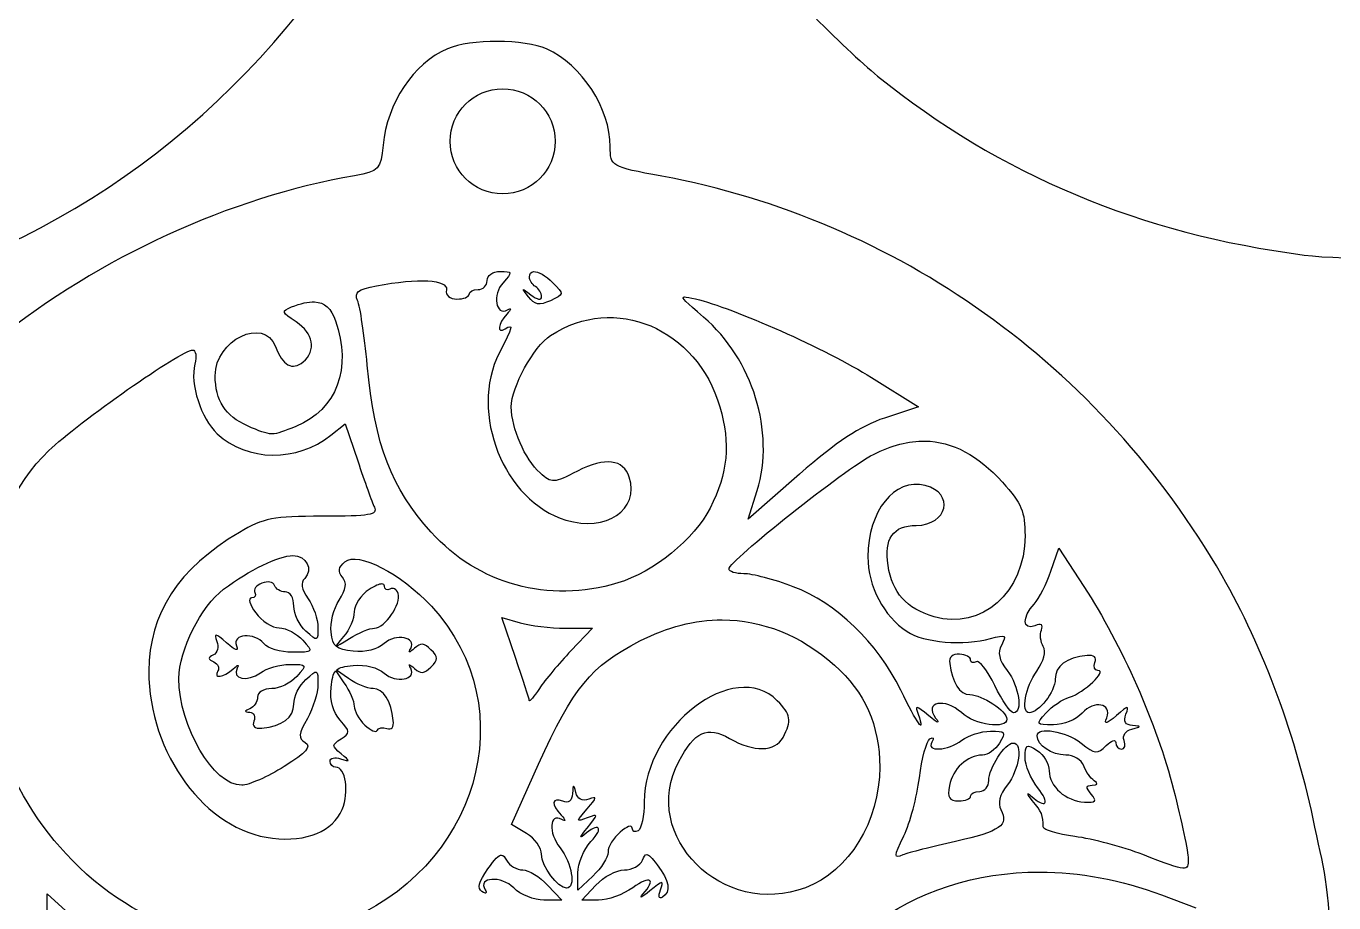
# Model space of a CAD drawing. Extents: x 0 to 701, y 0 to 378.
# Drawn here: x 205.1 to 275.5, y 167.1 to 214.3 of the extents above; entities that cross this region are included whole.
import ezdxf

# ---------------------------------------------------------------- set-up
doc = ezdxf.new("R2010")
doc.units = 0
doc.layers.add('Calque_1', color=7, linetype='CONTINUOUS')

msp = doc.modelspace()

# ---------------------------------------------------------------- linework, layer by layer
at = {"layer": 'Calque_1', "color": 7}
for p, q in [((230.483074, 213.429073), (230.483074, 213.429073)), ((230.767028, 210.882015), (230.767028, 210.882015)), ((230.631627, 201.046213), (230.631627, 201.046213)), ((232.435154, 201.035379), (232.435154, 201.035379)), ((220.631031, 199.40749), (220.631031, 199.40749)), ((240.55757, 199.674808), (240.55757, 199.674808)), ((214.073823, 196.814936), (214.073427, 196.814785)), ((250.63476, 195.338157), (253.161698, 193.763269)), ((253.161698, 193.763269), (251.334977, 193.154358)), ((221.51577, 192.232094), (222.277092, 192.848355)), ((222.277092, 192.848355), (222.957958, 190.844443)), ((253.513351, 191.914871), (253.513351, 191.914871)), ((246.750349, 190.127986), (243.992838, 187.710526)), ((243.992838, 187.710526), (244.470226, 189.251758)), ((260.296478, 184.913174), (260.725121, 186.150724)), ((260.725121, 186.150724), (262.074473, 184.077953)), ((260.725121, 186.150724), (260.725121, 186.150724)), ((219.463448, 185.748008), (219.463487, 185.748008)), ((224.263596, 184.223023), (224.263596, 184.223023)), ((230.723314, 182.406741), (231.70786, 182.124332)), ((231.457559, 180.253105), (230.723314, 182.406741)), ((230.723314, 182.406741), (230.723314, 182.406741)), ((234.143884, 181.84232), (235.595757, 181.84232)), ((235.595757, 181.84232), (234.439068, 180.621397)), ((242.59478, 182.286354), (242.594364, 182.286354)), ((221.772627, 179.540132), (222.219454, 178.901832)), ((222.454662, 179.13704), (221.816738, 179.584243)), ((257.030263, 176.298221), (257.030263, 176.298221)), ((231.245981, 171.278374), (232.703261, 174.514026)), ((232.052958, 170.788626), (231.245981, 171.278374)), ((230.70319, 169.618764), (230.70319, 169.618764)), ((238.522698, 169.650495), (238.522698, 169.650495)), ((234.812747, 167.732464), (234.812747, 168.663235)), ((235.626696, 168.496876), (234.812747, 167.732464)), ((259.701436, 168.711584), (259.701495, 168.711584)), ((233.184869, 168.008673), (233.949676, 167.19512)), ((235.024365, 167.19512), (235.788796, 168.008673)), ((247.078789, 167.866696), (247.078789, 167.866696)), ((206.204798, 163.633345), (206.237281, 167.540574)), ((206.237281, 167.540574), (207.630743, 166.256209)), ((206.237281, 167.540574), (206.237281, 167.540574)), ((233.949676, 167.19512), (232.98874, 167.19512)), ((235.926138, 167.19512), (235.024365, 167.19512)), ((266.255989, 167.479846), (268.09394, 166.792404))]:
    msp.add_line(p, q, dxfattribs=at)
for points in [[(211.963078, 217.27921), (207.32671, 212.874463), (201.665145, 217.349148), (195.340281, 220.829383)], [(244.010975, 218.650118), (245.291577, 216.969727), (249.202428, 212.981197), (250.961607, 211.561377)], [(190.495302, 198.619619), (202.283896, 200.091042), (212.426338, 205.772226), (219.869632, 215.073359)], [(230.483074, 213.429073), (229.447465, 213.431053), (228.404527, 213.30042), (227.788629, 213.036415)], [(233.13343, 213.026355), (232.546885, 213.292632), (231.518664, 213.427116), (230.483074, 213.429073)], [(227.788629, 213.036415), (225.965156, 212.254789), (224.533942, 210.108355), (224.328979, 207.847907)], [(236.558259, 207.75661), (236.558259, 209.821447), (235.037121, 212.162122), (233.13343, 213.026355)], [(250.961607, 211.561377), (257.537075, 206.254401), (265.143463, 203.065935), (273.937733, 201.930221)], [(227.937181, 208.052166), (227.937023, 209.615111), (229.204077, 210.882167), (230.767028, 210.882015)], [(230.767028, 210.882015), (232.32982, 210.881947), (233.596636, 209.614957), (233.596478, 208.052166)], [(224.328979, 207.847907), (224.211147, 206.548419), (224.095078, 206.423785), (222.792391, 206.197581)], [(230.767028, 205.222706), (229.204235, 205.222554), (227.937241, 206.489374), (227.937181, 208.052166)], [(233.596478, 208.052166), (233.596419, 206.489528), (232.329662, 205.222773), (230.767028, 205.222706)], [(239.331239, 206.174757), (236.589059, 206.683269), (236.558259, 206.700829), (236.558259, 207.75661)], [(222.792391, 206.197581), (216.062288, 205.028934), (209.077704, 201.828776), (203.480562, 197.349808)], [(269.515647, 184.659397), (262.978405, 195.995758), (251.991817, 203.826964), (239.331239, 206.174757)], [(273.937733, 201.930221), (276.062232, 201.655875), (281.804602, 201.693736), (284.244725, 201.998308)], [(229.930261, 200.558002), (229.930261, 200.840947), (230.225108, 201.046213), (230.631627, 201.046213)], [(230.631627, 201.046213), (231.294211, 201.046213), (231.302629, 201.012805), (230.786359, 200.442331)], [(232.208443, 200.73982), (232.208443, 200.92684), (232.293751, 201.02311), (232.435154, 201.035379)], [(232.534189, 200.232652), (232.355153, 200.343294), (232.208443, 200.571366), (232.208443, 200.73982)], [(232.435154, 201.035379), (232.670798, 201.055825), (233.062382, 200.843362), (233.474625, 200.43111)], [(222.954472, 199.480222), (222.760541, 199.924915), (222.952491, 200.075692), (223.962628, 200.268245)], [(223.962628, 200.268245), (226.239146, 200.702546), (227.823449, 200.61427), (227.734853, 200.058184)], [(227.734853, 200.058184), (227.685652, 199.749149), (227.902935, 199.558366), (228.304304, 199.558366)], [(228.953439, 199.814077), (228.953439, 199.954738), (229.173475, 200.069789), (229.442038, 200.069789)], [(229.442038, 200.069789), (229.710562, 200.069789), (229.930261, 200.289469), (229.930261, 200.558002)], [(230.786359, 200.442331), (230.203162, 199.797936), (230.391784, 198.627316), (231.021964, 198.980018)], [(232.151973, 199.680997), (231.763914, 200.176735), (231.777918, 200.187478), (232.290067, 199.785836)], [(232.859519, 199.685252), (232.859519, 199.875627), (232.713185, 200.12201), (232.534189, 200.232652)], [(233.474625, 200.43111), (234.077749, 199.827979), (234.075015, 199.809341), (233.336511, 199.472869)], [(219.393469, 199.133597), (219.892982, 199.329887), (220.299145, 199.42312), (220.631031, 199.40749)], [(220.631031, 199.40749), (221.184161, 199.38144), (221.531239, 199.052723), (221.76102, 198.393542)], [(223.474406, 196.001228), (223.320466, 197.612415), (223.086347, 199.17785), (222.954472, 199.480222)], [(228.304304, 199.558366), (228.661365, 199.558366), (228.953439, 199.673419), (228.953439, 199.814077)], [(233.336511, 199.472869), (232.736438, 199.199457), (232.495842, 199.241674), (232.151973, 199.680997)], [(232.290067, 199.785836), (232.629401, 199.519709), (232.859519, 199.479043), (232.859519, 199.685252)], [(233.349287, 197.599717), (236.795844, 199.857993), (241.236614, 197.984145), (242.466688, 193.752824)], [(241.579632, 198.592385), (240.639096, 199.400409), (240.34106, 199.662315), (240.55757, 199.674808)], [(240.55757, 199.674808), (240.655971, 199.680492), (240.860558, 199.634417), (241.159505, 199.56494)], [(241.159505, 199.56494), (243.179522, 199.095506), (248.19834, 196.856715), (250.63476, 195.338157)], [(215.28314, 195.434871), (215.28314, 197.355211), (217.90943, 198.630087), (218.525764, 197.008985)], [(219.637571, 198.335127), (218.854362, 198.848313), (218.834338, 198.913882), (219.393469, 199.133597)], [(230.987915, 198.750225), (230.502267, 198.226987), (230.445362, 197.668952), (230.906687, 197.954076)], [(231.021964, 198.980018), (231.247189, 199.106063), (231.23372, 199.015062), (230.987915, 198.750225)], [(221.76102, 198.393542), (222.657406, 195.822229), (221.835911, 193.627228), (219.632936, 192.706765)], [(220.016697, 196.175698), (220.745535, 196.780602), (220.581216, 197.716834), (219.637571, 198.335127)], [(230.906687, 197.954076), (231.355276, 198.231309), (231.32511, 198.111595), (230.580941, 196.65192)], [(244.470226, 189.251758), (245.445899, 192.401022), (244.236404, 196.309895), (241.579632, 198.592385)], [(231.232017, 193.749342), (231.232017, 194.822167), (232.427132, 196.995516), (233.349287, 197.599717)], [(206.32356, 191.397797), (207.915766, 192.936182), (213.465095, 196.814936), (214.073823, 196.814936)], [(214.073427, 196.814785), (214.24044, 196.814785), (214.291799, 196.476442), (214.187951, 196.062737)], [(218.525764, 197.008985), (218.917091, 195.979768), (219.433183, 195.691435), (220.016697, 196.175698)], [(230.580941, 196.65192), (228.93791, 193.429184), (230.845404, 188.656217), (234.174842, 187.658689)], [(214.187951, 196.062737), (213.916397, 194.98077), (214.507398, 193.139534), (215.393009, 192.307531)], [(226.911238, 187.011867), (224.756533, 189.396896), (223.88853, 191.667373), (223.474406, 196.001228)], [(217.017401, 192.732298), (215.826802, 193.250208), (215.28314, 194.097797), (215.28314, 195.434871)], [(232.783698, 190.201104), (231.96236, 190.932402), (231.232017, 192.602394), (231.232017, 193.749342)], [(242.466688, 193.752824), (243.045211, 191.762751), (242.894797, 190.204554), (241.940575, 188.305512)], [(251.334977, 193.154358), (250.00153, 192.709877), (248.763256, 191.892563), (246.750349, 190.127986)], [(215.393009, 192.307531), (216.990999, 190.806309), (219.71359, 190.772742), (221.51577, 192.232094)], [(219.632936, 192.706765), (218.340232, 192.16665), (218.317652, 192.166705), (217.017401, 192.732298)], [(250.73534, 191.199963), (251.702417, 191.692236), (252.626077, 191.931006), (253.513351, 191.914871)], [(253.513351, 191.914871), (254.992162, 191.887983), (256.369601, 191.153082), (257.678249, 189.702833)], [(202.8322, 183.432054), (203.386043, 187.211995), (204.411055, 189.549968), (206.32356, 191.397797)], [(237.584579, 189.962802), (237.274401, 190.940093), (236.290092, 191.058783), (234.799991, 190.298592)], [(242.94988, 185.026136), (242.94988, 185.458535), (249.212756, 190.424939), (250.73534, 191.199963)], [(222.957958, 190.844443), (223.33233, 189.742183), (223.736888, 188.620461), (223.857017, 188.351932)], [(234.799991, 190.298592), (233.49059, 189.630591), (233.42794, 189.627505), (232.783698, 190.201104)], [(234.174842, 187.658689), (236.343155, 187.009051), (238.137293, 188.221332), (237.584579, 189.962802)], [(253.522641, 189.521783), (251.871232, 189.936268), (250.434887, 188.14957), (250.437462, 185.683015)], [(253.040241, 187.37551), (254.732591, 187.37551), (255.124572, 189.119727), (253.522641, 189.521783)], [(257.678249, 189.702833), (258.727981, 188.539488), (258.897608, 188.133789), (258.897608, 186.804898)], [(223.857017, 188.351932), (224.04251, 187.937369), (223.62066, 187.863721), (221.062368, 187.863721)], [(241.940575, 188.305512), (241.107888, 186.648347), (238.881204, 184.845126), (236.964837, 184.276025)], [(221.062368, 187.863721), (218.3825, 187.863721), (217.887662, 187.768071), (216.584896, 186.996778)], [(251.519123, 185.216855), (251.286965, 186.647529), (251.800244, 187.37551), (253.040241, 187.37551)], [(216.584896, 186.996778), (213.293388, 185.048074), (211.722019, 182.639037), (211.709738, 179.523495)], [(236.964837, 184.276025), (233.219788, 183.163863), (229.46442, 184.185822), (226.911238, 187.011867)], [(258.897608, 186.804898), (258.895231, 183.780723), (256.54824, 181.696263), (254.003892, 182.458576)], [(222.268971, 185.412755), (222.964653, 185.990141), (225.29562, 184.793738), (226.930193, 183.020439)], [(215.733789, 183.936362), (217.132005, 184.982162), (218.708801, 185.748008), (219.463448, 185.748008)], [(219.463487, 185.748008), (220.202922, 185.748008), (220.589456, 185.000478), (220.102184, 184.513164)], [(222.135888, 184.587591), (221.878516, 184.897707), (221.914327, 185.118444), (222.268971, 185.412755)], [(250.437462, 185.683015), (250.439443, 184.096961), (251.28334, 182.480522), (252.541957, 181.655857)], [(221.953683, 183.350041), (222.34404, 183.945788), (222.392824, 184.27799), (222.135888, 184.587591)], [(243.75145, 184.771584), (243.310625, 184.771584), (242.94988, 184.88616), (242.94988, 185.026136)], [(246.417274, 184.074084), (245.391787, 184.457774), (244.192274, 184.771584), (243.75145, 184.771584)], [(254.003892, 182.458576), (252.499827, 182.909205), (251.760451, 183.729843), (251.519123, 185.216855)], [(259.383514, 183.140214), (259.650076, 183.434714), (260.060794, 184.232459), (260.296478, 184.913174)], [(274.515747, 171.125642), (273.544015, 175.911291), (271.731377, 180.816971), (269.515647, 184.659397)], [(213.329852, 179.13704), (213.329852, 180.647185), (214.524472, 183.03184), (215.733789, 183.936362)], [(217.801184, 184.267898), (217.492354, 184.149387), (217.320686, 183.921378), (217.419741, 183.761118)], [(218.477396, 184.139075), (218.41431, 184.328339), (218.110015, 184.386411), (217.801184, 184.267898)], [(219.053423, 183.79516), (218.799814, 183.79516), (218.540481, 183.949807), (218.477396, 184.139075)], [(220.102184, 184.513164), (219.868877, 184.279857), (219.927268, 183.943245), (220.290588, 183.424553)], [(223.583126, 183.927853), (223.135567, 183.634609), (222.769177, 183.093614), (222.769177, 182.725505)], [(224.263596, 184.223023), (224.122035, 184.223419), (223.878211, 184.121199), (223.583126, 183.927853)], [(224.396679, 184.108901), (224.396679, 184.185532), (224.348528, 184.222758), (224.263596, 184.223023)], [(224.694557, 183.940619), (224.530852, 183.839431), (224.396679, 183.915185), (224.396679, 184.108901)], [(225.132093, 183.715855), (225.055084, 183.940752), (224.858301, 184.041811), (224.694557, 183.940619)], [(252.202682, 178.50181), (250.943967, 181.074502), (248.72687, 183.209956), (246.417274, 184.074084)], [(262.074473, 184.077953), (264.109959, 180.950985), (266.012482, 176.642803), (266.895854, 173.160494)], [(207.590911, 169.33079), (203.938936, 173.032541), (202.104787, 178.467464), (202.8322, 183.432054)], [(217.239854, 183.469428), (217.037723, 183.469428), (217.13656, 183.117202), (217.465, 182.665929)], [(217.419741, 183.761118), (217.518756, 183.600857), (217.437766, 183.469428), (217.239854, 183.469428)], [(219.51455, 183.031895), (219.51455, 183.473419), (219.320164, 183.79516), (219.053423, 183.79516)], [(220.290588, 183.424553), (220.579869, 183.011595), (220.816325, 182.317629), (220.816325, 181.882152)], [(221.52504, 181.619254), (221.467263, 182.123124), (221.660143, 182.902078), (221.953683, 183.350041)], [(223.859711, 181.84232), (224.429618, 181.84232), (225.323092, 183.157933), (225.132093, 183.715855)], [(259.423346, 181.973839), (258.756939, 181.718111), (258.732992, 182.421358), (259.383514, 183.140214)], [(217.465, 182.665929), (217.786646, 182.224001), (218.356474, 181.857988), (218.731559, 181.852362)], [(220.165249, 181.679447), (219.807198, 182.00347), (219.51455, 182.61208), (219.51455, 183.031895)], [(226.930193, 183.020439), (231.993299, 177.527582), (229.445405, 168.776848), (221.955624, 165.936127)], [(222.769177, 182.725505), (222.769177, 182.357382), (222.513013, 181.757507), (222.199726, 181.392404)], [(218.731559, 181.852362), (219.106585, 181.846816), (219.67873, 181.549276), (220.002773, 181.191244)], [(220.816325, 181.882152), (220.816325, 181.111026), (220.799291, 181.105658), (220.165249, 181.679447)], [(222.513845, 181.285248), (222.99985, 181.591504), (223.605449, 181.84232), (223.859711, 181.84232)], [(231.70786, 182.124332), (232.249404, 181.969026), (233.345543, 181.84232), (234.143884, 181.84232)], [(238.146721, 181.150541), (239.630246, 181.91319), (241.130032, 182.289661), (242.59478, 182.286354)], [(242.594364, 182.286354), (244.735145, 182.2816), (246.800896, 181.465433), (248.632014, 179.857678)], [(259.778861, 181.734768), (259.893346, 182.033141), (259.778941, 182.110289), (259.423346, 181.973839)], [(259.882551, 180.853891), (259.732731, 181.096309), (259.685986, 181.492727), (259.778861, 181.734768)], [(215.372113, 181.130892), (215.481943, 180.829172), (215.39707, 180.499643), (215.183332, 180.398568)], [(215.892819, 181.046554), (215.28419, 181.581284), (215.203397, 181.594495), (215.372113, 181.130892)], [(216.428222, 180.895288), (216.554809, 180.565422), (216.386212, 180.613078), (215.892819, 181.046554)], [(217.905231, 181.006702), (217.387971, 181.629969), (216.181269, 181.538897), (216.428222, 180.895288)], [(219.441838, 180.540148), (218.80944, 180.540148), (218.118096, 180.750202), (217.905231, 181.006702)], [(220.002773, 181.191244), (220.581335, 180.551953), (220.571035, 180.540148), (219.441838, 180.540148)], [(222.718491, 180.598718), (221.797624, 180.686958), (221.613934, 180.844027), (221.52504, 181.619254)], [(222.199726, 181.392404), (221.633384, 180.732395), (221.635305, 180.731623), (222.513845, 181.285248)], [(224.380041, 181.013437), (224.029101, 180.695851), (223.384462, 180.534919), (222.718491, 180.598718)], [(225.811791, 180.75038), (226.154392, 181.362436), (225.00002, 181.57449), (224.380041, 181.013437)], [(226.905434, 180.682204), (226.543303, 181.044336), (226.344163, 181.062519), (226.020695, 180.763453)], [(232.703261, 174.514026), (234.561297, 178.639647), (235.508408, 179.794276), (238.146721, 181.150541)], [(252.541957, 181.655857), (253.453099, 181.058854), (255.603525, 180.88069), (257.044584, 181.282911)], [(257.044584, 181.282911), (257.858176, 181.510018), (257.922608, 181.47389), (257.640715, 180.947123)], [(215.183332, 180.398568), (214.888267, 180.259028), (214.893338, 180.168787), (215.203833, 180.024097)], [(226.020695, 180.763453), (225.731929, 180.496454), (225.667496, 180.492414), (225.811791, 180.75038)], [(226.905434, 179.747571), (227.311537, 180.153654), (227.311537, 180.276121), (226.905434, 180.682204)], [(234.439068, 180.621397), (233.802907, 179.950058), (233.040674, 179.038837), (232.745411, 178.59621)], [(255.374517, 180.446541), (254.99648, 180.475023), (254.802411, 180.292442), (254.841431, 179.945938)], [(255.969499, 180.126222), (255.969499, 180.277706), (255.701649, 180.421901), (255.374517, 180.446541)], [(257.640715, 180.947123), (257.40727, 180.510953), (257.485824, 180.146544), (257.941702, 179.553284)], [(259.527035, 179.531239), (259.921987, 180.085954), (260.053902, 180.576673), (259.882551, 180.853891)], [(262.249725, 180.369174), (261.111378, 180.243994), (260.526279, 179.810221), (260.526279, 179.090989)], [(262.666742, 179.998566), (262.771976, 180.272813), (262.617977, 180.40966), (262.249725, 180.369174)], [(215.428583, 179.535874), (215.157068, 179.096614), (215.734819, 179.174059), (216.242155, 179.644971)], [(215.203833, 180.024097), (215.428721, 179.919298), (215.529777, 179.699618), (215.428583, 179.535874)], [(216.471936, 179.679019), (216.148983, 179.102021), (217.027424, 178.93174), (217.718767, 179.437235)], [(216.242155, 179.644971), (216.506975, 179.890796), (216.597949, 179.904225), (216.471936, 179.679019)], [(217.718767, 179.437235), (218.058755, 179.685853), (218.770836, 179.889072), (219.301407, 179.889072)], [(219.301407, 179.889072), (220.245527, 179.889072), (220.253608, 179.875406), (219.677046, 179.238393)], [(220.16521, 179.07552), (220.800341, 179.65016), (220.816286, 179.643961), (220.816286, 178.826783)], [(221.816738, 179.584243), (221.984047, 179.732775), (222.25469, 179.786234), (222.718491, 179.830662)], [(222.718491, 179.830662), (223.384462, 179.89446), (224.029101, 179.733548), (224.380041, 179.415962)], [(224.380041, 179.415962), (225.00002, 178.854889), (226.154392, 179.067339), (225.811791, 179.679395)], [(225.811791, 179.679395), (225.667496, 179.937263), (225.731929, 179.932846), (226.020695, 179.665927)], [(226.020695, 179.665927), (226.344163, 179.366861), (226.543303, 179.38544), (226.905434, 179.747571)], [(232.200322, 177.945134), (232.195766, 178.02971), (231.861365, 179.068429), (231.457559, 180.253105)], [(245.554184, 177.936161), (243.241439, 180.248886), (238.3931, 176.556148), (238.3931, 172.481887)], [(248.632014, 179.857678), (250.266013, 178.422998), (251.072693, 176.604556), (251.072693, 174.355808)], [(254.841431, 179.945938), (254.956113, 178.926789), (255.386797, 178.26157), (255.931985, 178.26157)], [(256.265455, 180.033763), (256.102662, 179.933143), (255.969499, 179.974738), (255.969499, 180.126222)], [(257.270879, 178.750942), (256.880641, 179.557087), (256.428269, 180.134382), (256.265455, 180.033763)], [(262.827674, 179.563742), (262.64739, 179.563742), (262.574976, 179.759376), (262.666742, 179.998566)], [(211.709738, 179.523495), (211.692506, 175.093242), (214.768891, 170.936881), (218.365981, 170.531432)], [(216.710591, 173.38566), (215.19078, 173.371994), (213.329852, 176.537787), (213.329852, 179.13704)], [(219.677046, 179.238393), (219.353024, 178.880341), (218.744414, 178.587316), (218.324585, 178.587316)], [(219.51451, 177.757898), (219.51451, 178.158534), (219.807159, 178.751497), (220.16521, 179.07552)], [(221.525812, 178.638379), (221.570279, 179.102556), (221.623817, 179.372862), (221.772627, 179.540132)], [(222.219454, 178.901832), (222.521867, 178.470059), (222.769177, 177.905302), (222.769177, 177.64686)], [(223.783514, 178.587316), (223.484468, 178.587316), (222.886395, 178.834627), (222.454662, 179.13704)], [(257.941702, 179.553284), (258.582558, 178.71933), (258.794651, 177.285164), (258.277094, 177.285164)], [(259.117347, 177.285164), (258.667114, 177.285164), (258.921832, 178.681321), (259.527035, 179.531239)], [(260.526279, 179.090989), (260.526279, 178.423493), (259.638153, 177.285164), (259.117347, 177.285164)], [(261.301525, 178.131201), (262.068135, 178.36633), (263.343844, 179.563742), (262.827674, 179.563742)], [(218.324585, 178.587316), (217.883086, 178.587316), (217.561322, 178.392911), (217.561322, 178.12617)], [(220.816286, 178.826783), (220.816286, 178.365993), (220.560122, 177.534911), (220.246834, 176.979919)], [(222.014035, 176.887856), (221.627185, 177.320005), (221.457736, 177.927842), (221.525812, 178.638379)], [(224.876761, 176.864266), (224.76087, 177.918375), (224.336525, 178.587316), (223.783514, 178.587316)], [(232.745411, 178.59621), (232.450148, 178.153583), (232.205075, 177.860538), (232.200322, 177.945134)], [(253.137335, 177.203916), (253.56477, 176.031876), (253.08552, 176.697332), (252.202682, 178.50181)], [(255.931985, 178.26157), (256.583516, 178.26157), (257.922351, 177.373405), (257.922351, 176.941236)], [(258.277094, 177.285164), (258.114043, 177.285164), (257.661116, 177.944817), (257.270879, 178.750942)], [(217.154743, 177.500625), (216.845893, 177.376059), (216.843298, 177.330582), (217.144246, 177.311072)], [(217.561322, 178.12617), (217.561322, 177.872561), (217.378523, 177.590925), (217.154743, 177.500625)], [(217.787201, 176.456895), (218.90392, 176.572449), (219.51451, 177.03209), (219.51451, 177.757898)], [(222.769177, 177.64686), (222.769177, 177.388438), (223.025737, 176.929866), (223.339005, 176.627493)], [(245.867927, 175.961641), (246.346623, 176.856065), (246.292589, 177.197776), (245.554184, 177.936161)], [(253.711818, 177.122668), (253.027862, 177.69208), (252.955685, 177.702141), (253.137335, 177.203916)], [(255.47163, 177.294434), (254.603054, 178.110423), (253.421903, 177.862479), (254.083971, 177.003132)], [(260.030708, 177.277024), (260.35063, 177.6305), (260.92234, 178.014914), (261.301525, 178.131201)], [(263.297714, 177.017453), (263.597176, 177.797869), (262.618987, 177.978944), (261.971179, 177.263099)], [(264.334868, 177.203916), (264.518776, 177.708202), (264.460286, 177.701032), (263.822679, 177.140851)], [(217.144246, 177.311072), (217.362539, 177.297009), (217.46403, 177.085233), (217.370184, 176.840656)], [(217.370184, 176.840656), (217.26083, 176.555712), (217.41059, 176.417935), (217.787201, 176.456895)], [(220.246834, 176.979919), (219.766376, 176.128832), (219.748451, 175.925929), (220.133479, 175.683194)], [(222.062008, 175.878154), (222.567403, 176.201147), (222.563977, 176.273502), (222.014035, 176.887856)], [(224.527049, 176.439108), (224.778261, 176.342688), (224.915761, 176.50976), (224.876761, 176.864266)], [(254.083971, 177.003132), (254.336847, 176.674911), (254.194613, 176.720724), (253.711818, 177.122668)], [(257.922351, 176.941236), (257.922351, 176.375785), (256.182563, 176.626542), (255.47163, 177.294434)], [(260.425303, 176.634069), (259.473675, 176.634069), (259.46389, 176.650706), (260.030708, 177.277024)], [(261.971179, 177.263099), (261.649514, 176.907683), (260.977047, 176.634069), (260.425303, 176.634069)], [(263.822679, 177.140851), (263.278937, 176.663165), (263.150152, 176.6329), (263.297714, 177.017453)], [(264.686522, 176.596554), (264.297235, 176.622818), (264.190316, 176.807519), (264.334868, 177.203916)], [(223.339005, 176.627493), (223.652272, 176.325159), (223.954666, 176.194729), (224.010977, 176.337736)], [(224.010977, 176.337736), (224.067289, 176.480782), (224.299407, 176.526457), (224.527049, 176.439108)], [(240.246917, 174.656775), (241.108304, 176.291011), (241.77269, 176.593286), (242.98276, 175.901685)], [(255.500251, 175.809998), (255.847746, 176.072837), (256.536415, 176.292517), (257.030263, 176.298221)], [(257.030263, 176.298221), (257.847342, 176.307728), (257.891571, 176.250011), (257.521576, 175.657583)], [(259.549853, 176.048375), (259.549853, 176.556564), (261.102029, 176.299073), (261.920889, 175.654949)], [(264.235437, 175.791895), (264.131708, 176.062221), (264.303513, 176.315215), (264.652473, 176.405436)], [(264.652473, 176.405436), (265.175755, 176.540738), (265.179736, 176.563259), (264.686522, 176.596554)], [(220.133479, 175.683194), (220.479626, 175.46496), (220.203992, 175.15294), (218.9942, 174.393401)], [(222.062008, 175.079298), (221.553007, 175.50085), (221.553007, 175.552864), (222.062008, 175.878154)], [(242.98276, 175.901685), (244.292419, 175.153178), (245.448078, 175.177184), (245.867927, 175.961641)], [(253.208126, 173.790219), (253.336554, 174.821965), (253.593728, 175.760184), (253.779518, 175.874985)], [(253.884733, 175.707873), (253.546033, 175.159853), (254.740534, 175.235357), (255.500251, 175.809998)], [(253.779518, 175.874985), (253.975191, 175.995927), (254.019262, 175.925592), (253.884733, 175.707873)], [(257.521576, 175.657583), (257.297975, 175.299532), (256.885118, 175.006507), (256.604334, 175.006507)], [(256.945925, 173.632396), (256.945925, 174.311777), (257.823336, 175.657583), (258.26626, 175.657583)], [(258.26626, 175.657583), (258.792671, 175.657583), (258.588659, 174.231756), (257.941702, 173.38984)], [(258.898777, 174.890517), (258.898777, 175.581623), (258.967507, 175.620544), (259.549853, 175.256868)], [(261.089927, 175.006567), (260.340964, 175.006567), (259.549853, 175.541811), (259.549853, 176.048375)], [(261.920889, 175.654949), (262.678765, 175.058818), (262.797805, 175.046319), (263.266755, 175.51529)], [(263.266755, 175.51529), (263.549738, 175.798253), (263.781282, 175.872668), (263.781282, 175.680857)], [(263.781282, 175.680857), (263.781282, 175.489045), (263.92316, 175.332313), (264.09657, 175.332313)], [(264.09657, 175.332313), (264.26998, 175.332313), (264.332452, 175.539019), (264.235437, 175.791895)], [(221.467025, 174.671175), (221.467025, 174.844565), (221.723585, 174.905848), (222.036853, 174.807348)], [(221.770706, 174.355887), (221.603753, 174.355887), (221.467025, 174.497764), (221.467025, 174.671175)], [(222.036853, 174.807348), (222.566096, 174.640969), (222.56778, 174.6604), (222.062008, 175.079298)], [(256.604334, 175.006507), (255.79595, 175.006507), (254.992182, 174.26424), (254.829448, 173.367002)], [(259.573443, 173.260302), (259.202398, 173.732006), (258.898777, 174.465598), (258.898777, 174.890517)], [(259.549853, 175.256868), (259.907904, 175.033267), (260.200929, 174.541914), (260.200929, 174.165165)], [(262.059004, 174.437115), (261.941132, 174.756622), (261.515579, 175.006567), (261.089927, 175.006567)], [(218.9942, 174.393401), (218.116611, 173.842509), (217.088905, 173.389028), (216.710591, 173.38566)], [(222.119646, 172.081171), (222.513271, 173.031491), (222.31017, 174.355887), (221.770706, 174.355887)], [(247.078789, 167.866696), (242.626471, 166.184507), (238.134441, 170.649105), (240.246917, 174.656775)], [(251.072693, 174.355808), (251.072693, 171.446079), (249.412509, 168.748445), (247.078789, 167.866696)], [(260.200929, 174.165165), (260.200929, 173.319307), (261.089115, 172.529285), (262.097291, 172.478084)], [(262.618393, 173.628593), (262.426324, 173.760112), (262.174637, 174.123828), (262.059004, 174.437115)], [(234.708344, 172.99059), (234.582986, 173.466156), (234.55789, 173.458748), (234.525347, 172.937606)], [(252.372131, 170.665208), (252.703602, 171.352392), (253.079677, 172.758492), (253.208126, 173.790219)], [(254.829448, 173.367002), (254.710645, 172.711688), (254.812414, 172.542239), (255.324623, 172.542239)], [(256.457722, 173.053655), (256.726246, 173.053655), (256.945925, 173.314177), (256.945925, 173.632396)], [(257.941702, 173.38984), (257.530113, 172.854219), (257.416658, 172.414503), (257.600883, 172.070277)], [(259.216778, 172.809613), (260.038947, 172.087628), (260.268094, 172.377167), (259.573443, 173.260302)], [(262.464037, 172.909441), (262.156454, 173.28005), (262.168497, 173.380174), (262.520903, 173.384096)], [(262.520903, 173.384096), (262.811491, 173.387265), (262.84556, 173.473029), (262.618393, 173.628593)], [(233.999234, 172.52057), (233.40542, 172.74843), (233.364122, 172.365996), (233.917985, 171.76929)], [(234.525347, 172.937606), (234.500569, 172.54103), (234.319552, 172.397648), (233.999234, 172.52057)], [(235.402738, 172.638936), (235.046034, 172.509121), (234.802744, 172.6324), (234.708344, 172.99059)], [(235.319568, 172.118626), (235.855071, 172.728167), (235.867549, 172.808128), (235.402738, 172.638936)], [(255.324623, 172.542239), (255.679228, 172.542239), (255.969499, 172.657278), (255.969499, 172.797947)], [(255.969499, 172.797947), (255.969499, 172.938597), (256.189179, 173.053655), (256.457722, 173.053655)], [(259.291431, 172.565512), (258.995653, 172.923563), (258.961922, 173.033393), (259.216778, 172.809613)], [(259.875579, 171.138397), (259.875579, 171.775133), (259.807998, 171.940225), (259.291431, 172.565512)], [(262.097291, 172.478084), (262.721607, 172.446393), (262.785683, 172.521897), (262.464037, 172.909441)], [(266.895854, 173.160494), (267.331093, 171.444752), (267.687362, 169.766683), (267.687362, 169.431608)], [(218.365981, 170.531432), (220.227443, 170.321616), (221.63075, 170.900852), (222.119646, 172.081171)], [(233.952033, 171.539509), (233.277783, 171.916872), (233.208597, 170.833805), (233.854543, 170.012587)], [(235.319568, 171.630423), (234.692875, 171.400702), (234.692875, 171.405356), (235.319568, 172.118626)], [(235.309863, 171.074896), (235.940855, 171.848439), (235.940993, 171.858243), (235.319568, 171.630423)], [(238.3931, 172.481887), (238.3931, 171.743383), (238.246786, 171.048573), (238.067751, 170.937951)], [(257.600883, 172.070277), (258.047095, 171.236581), (257.57046, 170.90309), (255.155946, 170.359982)], [(233.917985, 171.76929), (234.16379, 171.504451), (234.177219, 171.413457), (233.952033, 171.539509)], [(235.520689, 170.347603), (236.255984, 171.130296), (235.943588, 171.40801), (235.130748, 170.694225)], [(237.742401, 171.078362), (237.742401, 171.266192), (237.449376, 171.169078), (237.091325, 170.862506)], [(232.859935, 169.667886), (232.859935, 170.015142), (232.496773, 170.519329), (232.052958, 170.788626)], [(235.130748, 170.694225), (234.875911, 170.470446), (234.956605, 170.641737), (235.309863, 171.074896)], [(237.091325, 170.862506), (236.733274, 170.555933), (236.440249, 170.070225), (236.440249, 169.783182)], [(238.067751, 170.937951), (237.888735, 170.827289), (237.742401, 170.890533), (237.742401, 171.078362)], [(252.323386, 169.63154), (251.816188, 169.433846), (251.820407, 169.521294), (252.372131, 170.665208)], [(261.584329, 170.623495), (260.644487, 170.748199), (259.875579, 170.980021), (259.875579, 171.138397)], [(265.245911, 169.647465), (264.171777, 170.059748), (262.524191, 170.498809), (261.584329, 170.623495)], [(275.363724, 162.700317), (275.361743, 168.007544), (275.054576, 168.472018), (274.515747, 171.125642)], [(233.854543, 170.012587), (234.494765, 169.198717), (234.718168, 167.846196), (234.212397, 167.846196)], [(234.812747, 168.663235), (234.812747, 169.175206), (235.131442, 169.933121), (235.520689, 170.347603)], [(236.440249, 169.783182), (236.440249, 169.496139), (236.074235, 168.917339), (235.626696, 168.496876)], [(255.155946, 170.359982), (253.902777, 170.078109), (252.628117, 169.750283), (252.323386, 169.63154)], [(221.955624, 165.936127), (216.879584, 164.010867), (211.610862, 165.256054), (207.590911, 169.33079)], [(229.97243, 168.881805), (230.347971, 169.409226), (230.5461, 169.63364), (230.70319, 169.618764)], [(230.70319, 169.618764), (230.797451, 169.609851), (230.877055, 169.514877), (230.970901, 169.347191)], [(230.970901, 169.347191), (231.132388, 169.058642), (231.524546, 168.822226), (231.842488, 168.822226)], [(234.212397, 167.846196), (233.727957, 167.846196), (232.859935, 169.015304), (232.859935, 169.667886)], [(237.320749, 168.822226), (237.742718, 168.822226), (238.179224, 169.05993), (238.290599, 169.350281)], [(238.290599, 169.350281), (238.366183, 169.547261), (238.43115, 169.65103), (238.522698, 169.650495)], [(238.522698, 169.650495), (238.640411, 169.650495), (238.801937, 169.47653), (239.086742, 169.106179)], [(239.086742, 169.106179), (239.753941, 168.238593), (239.849589, 167.654444), (239.373012, 167.359914)], [(267.687362, 169.431608), (267.687362, 168.703285), (267.710655, 168.701423), (265.245911, 169.647465)], [(229.649021, 167.655851), (229.375922, 167.824646), (229.467985, 168.173388), (229.97243, 168.881805)], [(231.363951, 167.858575), (230.696455, 168.526071), (229.397552, 168.444407), (229.819619, 167.761462)], [(231.842488, 168.822226), (232.160431, 168.822226), (232.764405, 168.456232), (233.184869, 168.008673)], [(235.788796, 168.008673), (236.209259, 168.456232), (236.898761, 168.822226), (237.320749, 168.822226)], [(238.311476, 167.512725), (239.046633, 168.349908), (238.736831, 168.554554), (237.772983, 167.868241)], [(245.515442, 157.718697), (246.979833, 164.546884), (252.795902, 168.722953), (259.701436, 168.711584)], [(259.701495, 168.711584), (261.815437, 168.708019), (264.031425, 168.312156), (266.255989, 167.479846)], [(229.819619, 167.761462), (229.944106, 167.560064), (229.873989, 167.516806), (229.649021, 167.655851)], [(232.98874, 167.19512), (232.455713, 167.19512), (231.732104, 167.490442), (231.363951, 167.858575)], [(237.772983, 167.868241), (237.253069, 167.498009), (236.422046, 167.19512), (235.926138, 167.19512)], [(238.692147, 167.69184), (238.258987, 167.338543), (238.087676, 167.257888), (238.311476, 167.512725)], [(239.26546, 167.747537), (239.460876, 168.282663), (239.410666, 168.27789), (238.692147, 167.69184)], [(239.373012, 167.359914), (239.180647, 167.241013), (239.137368, 167.396854), (239.26546, 167.747537)]]:
    msp.add_open_spline(points, degree=3, dxfattribs=at)

doc.saveas('drawing.dxf')
